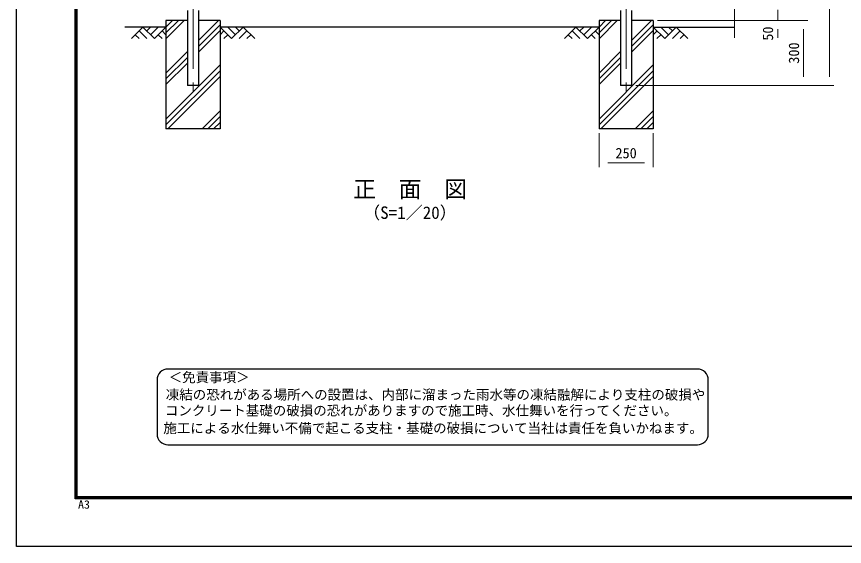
# Model space of a CAD drawing. Units: millimetres, scale not verified. Extents: x -4200 to 4200, y -2970 to 2970.
# Drawn here: x -4200 to -376, y -2970 to -521 of the extents above; entities that cross this region are included whole.
import ezdxf
from ezdxf.enums import TextEntityAlignment as Align

# ---------------------------------------------------------------- set-up
doc = ezdxf.new("R2010")
doc.units = ezdxf.units.MM
doc.header["$LTSCALE"] = 10
doc.linetypes.add('USER1', pattern=[50.8, 31.75, -6.35, 6.35, -6.35])
for name, color, linetype, lineweight in [('0-0_D-TTL-TXT', 7, 'Continuous', 25), ('0-1_D-BMK', 2, 'USER1', 13), ('0-2_D-STR1', 1, 'Continuous', 25), ('0-3_D-STR-DIM', 7, 'Continuous', 13), ('0-6_D-BGD', 7, 'Continuous', 25), ('0-7_D-STR4', 7, 'Continuous', 25), ('0-8_D-DCR-HCH', 7, 'Continuous', 13), ('0-C_D-TTL', 7, 'Continuous', 25)]:
    doc.layers.add(name, color=color, linetype=linetype, lineweight=lineweight)
doc.styles.add('ＭＳ ゴシック', font='')
doc.styles.get('ＭＳ ゴシック').set_extended_font_data('MS Gothic')

msp = doc.modelspace()

# ---------------------------------------------------------------- linework, layer by layer
at = {"layer": '0-0_D-TTL-TXT', "color": 2}
for p, q in [((-1055.25, -2150.06), (-3500.8, -2150.06)), ((-3550.8, -2200.06), (-3550.8, -2450.06)), ((-1005.25, -2450.06), (-1005.25, -2200.06)), ((-3500.8, -2500.06), (-1055.25, -2500.06))]:
    msp.add_line(p, q, dxfattribs=at)
for centre, start, end in [((-3500.8, -2200.06), 90, 180), ((-1055.25, -2200.06), 0, 90), ((-3500.8, -2450.06), 180, 270), ((-1055.25, -2450.06), 270, 0)]:
    msp.add_arc(centre, 50, start, end, dxfattribs=at)
at = {"layer": '0-1_D-BMK'}
for p, q in [((-3384.65, 1587.29), (-3384.65, -869.77)), ((-1384.65, 1587.29), (-1384.65, -869.77))]:
    msp.add_line(p, q, dxfattribs=at)
at = {"layer": '0-2_D-STR1'}
for p, q in [((-3410.05, -492.77), (-3410.05, -839.77)), ((-3359.25, -492.77), (-3359.25, -839.77)), ((-1410.05, -492.77), (-1410.05, -839.77)), ((-1359.25, -492.77), (-1359.25, -839.77)), ((-3359.25, -839.77), (-3410.05, -839.77)), ((-1359.25, -839.77), (-1410.05, -839.77))]:
    msp.add_line(p, q, dxfattribs=at)
at = {"layer": '0-3_D-STR-DIM'}
for p, q in [((-444.65, 1520.23), (-444.65, -799.77)), ((-884.65, 509.57), (-884.65, -619.77)), ((-684.65, -489.77), (-684.65, -539.77)), ((-1239.65, -539.77), (-664.65, -539.77)), ((-1239.65, -539.77), (-544.65, -539.77)), ((-1239.65, -539.77), (-544.65, -539.77)), ((-684.65, -579.77), (-684.65, -619.77)), ((-564.65, -579.77), (-564.65, -799.77)), ((-1339.25, -839.77), (-424.65, -839.77)), ((-1339.25, -839.77), (-544.65, -839.77)), ((-1509.65, -1059.77), (-1509.65, -1217.09)), ((-1259.65, -1059.77), (-1259.65, -1217.09)), ((-1469.65, -1197.09), (-1299.65, -1197.09))]:
    msp.add_line(p, q, dxfattribs=at)
at = {"layer": '0-6_D-BGD'}
for p, q in [((-3509.65, -569.77), (-3699.65, -569.77)), ((-1509.65, -569.77), (-3259.65, -569.77)), ((-1259.65, -569.77), (-884.65, -569.77))]:
    msp.add_line(p, q, dxfattribs=at)
at = {"layer": '0-7_D-STR4'}
for p, q in [((-3410.05, -539.77), (-3509.65, -539.77)), ((-3509.65, -539.77), (-3509.65, -1039.77)), ((-3259.65, -539.77), (-3359.25, -539.77)), ((-3259.65, -539.77), (-3259.65, -1039.77)), ((-1410.05, -539.77), (-1509.65, -539.77)), ((-1509.65, -539.77), (-1509.65, -1039.77)), ((-1259.65, -539.77), (-1359.25, -539.77)), ((-1259.65, -539.77), (-1259.65, -1039.77)), ((-3259.65, -1039.77), (-3509.65, -1039.77)), ((-1259.65, -1039.77), (-1509.65, -1039.77))]:
    msp.add_line(p, q, dxfattribs=at)
at = {"layer": '0-8_D-DCR-HCH'}
for p, q in [((-3616.08, -569.77), (-3669.29, -622.99)), ((-3616.08, -569.77), (-3562.87, -622.99)), ((-3598.34, -587.51), (-3580.6, -569.77)), ((-3580.6, -605.25), (-3545.13, -569.77)), ((-3562.87, -622.99), (-3509.65, -569.77)), ((-3509.65, -623.4), (-3426.03, -539.77)), ((-3509.65, -596.88), (-3452.54, -539.77)), ((-3509.65, -570.37), (-3479.06, -539.77)), ((-3359.25, -632.1), (-3266.93, -539.77)), ((-3359.25, -658.62), (-3259.65, -559.02)), ((-3206.44, -622.99), (-3259.65, -569.77)), ((-3188.7, -605.25), (-3224.18, -569.77)), ((-3153.23, -569.77), (-3206.44, -622.99)), ((-3170.87, -587.6), (-3188.7, -569.77)), ((-3153.23, -569.77), (-3100.02, -622.99)), ((-1616.08, -569.77), (-1669.29, -622.99)), ((-1616.08, -569.77), (-1562.87, -622.99)), ((-1598.34, -587.51), (-1580.6, -569.77)), ((-1580.6, -605.25), (-1545.13, -569.77)), ((-1562.87, -622.99), (-1509.65, -569.77)), ((-1509.65, -623.4), (-1426.03, -539.77)), ((-1509.65, -596.88), (-1452.54, -539.77)), ((-1509.65, -570.37), (-1479.06, -539.77)), ((-1359.25, -632.1), (-1266.93, -539.77)), ((-1359.25, -658.62), (-1259.65, -559.02)), ((-1206.44, -622.99), (-1259.65, -569.77)), ((-1188.7, -605.25), (-1224.18, -569.77)), ((-1153.23, -569.77), (-1206.44, -622.99)), ((-1170.87, -587.6), (-1188.7, -569.77)), ((-1153.23, -569.77), (-1100.02, -622.99)), ((-3651.55, -605.25), (-3633.73, -622.99)), ((-3633.82, -587.51), (-3598.18, -622.99)), ((-3545.13, -605.25), (-3527.31, -622.99)), ((-3527.39, -587.51), (-3509.65, -605.17)), ((-3359.25, -685.13), (-3259.65, -585.53)), ((-3241.92, -587.51), (-3259.65, -605.17)), ((-3224.18, -605.25), (-3242, -622.99)), ((-3135.49, -587.51), (-3171.13, -622.99)), ((-3117.76, -605.25), (-3135.57, -622.99)), ((-1651.55, -605.25), (-1633.73, -622.99)), ((-1633.82, -587.51), (-1598.18, -622.99)), ((-1545.13, -605.25), (-1527.31, -622.99)), ((-1527.39, -587.51), (-1509.65, -605.17)), ((-1359.25, -685.13), (-1259.65, -585.53)), ((-1241.92, -587.51), (-1259.65, -605.17)), ((-1224.18, -605.25), (-1242, -622.99)), ((-1135.49, -587.51), (-1171.13, -622.99)), ((-1117.76, -605.25), (-1135.57, -622.99)), ((-3509.65, -782.5), (-3410.05, -682.9)), ((-1509.65, -782.5), (-1410.05, -682.9)), ((-3509.65, -809.02), (-3410.05, -709.42)), ((-1509.65, -809.02), (-1410.05, -709.42)), ((-3509.65, -835.53), (-3410.05, -735.93)), ((-3509.65, -994.63), (-3259.65, -744.63)), ((-1509.65, -835.53), (-1410.05, -735.93)), ((-1509.65, -994.63), (-1259.65, -744.63)), ((-3509.65, -1021.15), (-3259.65, -771.15)), ((-3501.76, -1039.77), (-3259.65, -797.66)), ((-1509.65, -1021.15), (-1259.65, -771.15)), ((-1501.76, -1039.77), (-1259.65, -797.66)), ((-3342.66, -1039.77), (-3259.65, -956.76)), ((-3316.15, -1039.77), (-3259.65, -983.28)), ((-1342.66, -1039.77), (-1259.65, -956.76)), ((-1316.15, -1039.77), (-1259.65, -983.28)), ((-3289.63, -1039.77), (-3259.65, -1009.8)), ((-1289.63, -1039.77), (-1259.65, -1009.8))]:
    msp.add_line(p, q, dxfattribs=at)
at = {"layer": '0-C_D-TTL', "color": 2}
msp.add_lwpolyline([(-4199.68, 2970.23), (4200.32, 2970.23), (4200.32, -2969.77), (-4199.68, -2969.77)], close=True, dxfattribs=at)
at = {"layer": '0-C_D-TTL'}
for points in [[(-3929.68, 2750.23), (3930.32, 2750.23), (3930.32, -2749.77), (-3929.68, -2749.77)], [(-3927.18, 2747.73), (3927.82, 2747.73), (3927.82, -2747.27), (-3927.18, -2747.27)], [(-3924.68, 2745.23), (3925.32, 2745.23), (3925.32, -2744.77), (-3924.68, -2744.77)], [(-3922.18, 2742.73), (3922.82, 2742.73), (3922.82, -2742.27), (-3922.18, -2742.27)], [(-3919.68, 2740.23), (3920.32, 2740.23), (3920.32, -2739.77), (-3919.68, -2739.77)]]:
    msp.add_lwpolyline(points, close=True, dxfattribs=at)

# ---------------------------------------------------------------- texts
at = {"layer": '0-0_D-TTL-TXT', "style": 'ＭＳ ゴシック'}
for s, height, p in [('正\u3000面\u3000図', 76.97, (-2644.55, -1380.17)), ('（S=1／20）', 57.7, (-2599.07, -1473.36)), ('＜免責事項＞ \u3000\u3000', 45.67, (-3497.1, -2224.24)), ('凍結の恐れがある場所への設置は、内部に溜まった雨水等の凍結融解により支柱の破損や', 45.67, (-3510.62, -2304.73)), ('コンクリート基礎の破損の恐れがありますので施工時、水仕舞いを行ってください。', 45.67, (-3514.73, -2378.16)), ('施工による水仕舞い不備で起こる支柱・基礎の破損について当社は責任を負いかねます。 ', 45.67, (-3521.72, -2459.65))]:
    msp.add_text(s, height=height, dxfattribs=at).set_placement(p, align=Align.BOTTOM_LEFT)
at = {"layer": '0-3_D-STR-DIM', "style": 'ＭＳ ゴシック'}
for s, p in [('50', (-691.4, -632.4)), ('300', (-571.4, -738.65))]:
    msp.add_text(s, height=48.09, rotation=90, dxfattribs=at).set_placement(p, align=Align.BOTTOM_LEFT)
msp.add_text('250', height=48.09, dxfattribs=at).set_placement((-1433.65, -1190.34), align=Align.BOTTOM_LEFT)
at = {"layer": '0-C_D-TTL', "style": 'ＭＳ ゴシック', "width": 1.05}
msp.add_text('A3', height=38.48, dxfattribs=at).set_placement((-3915.77, -2806.58), align=Align.BOTTOM_LEFT)

doc.saveas('drawing.dxf')
